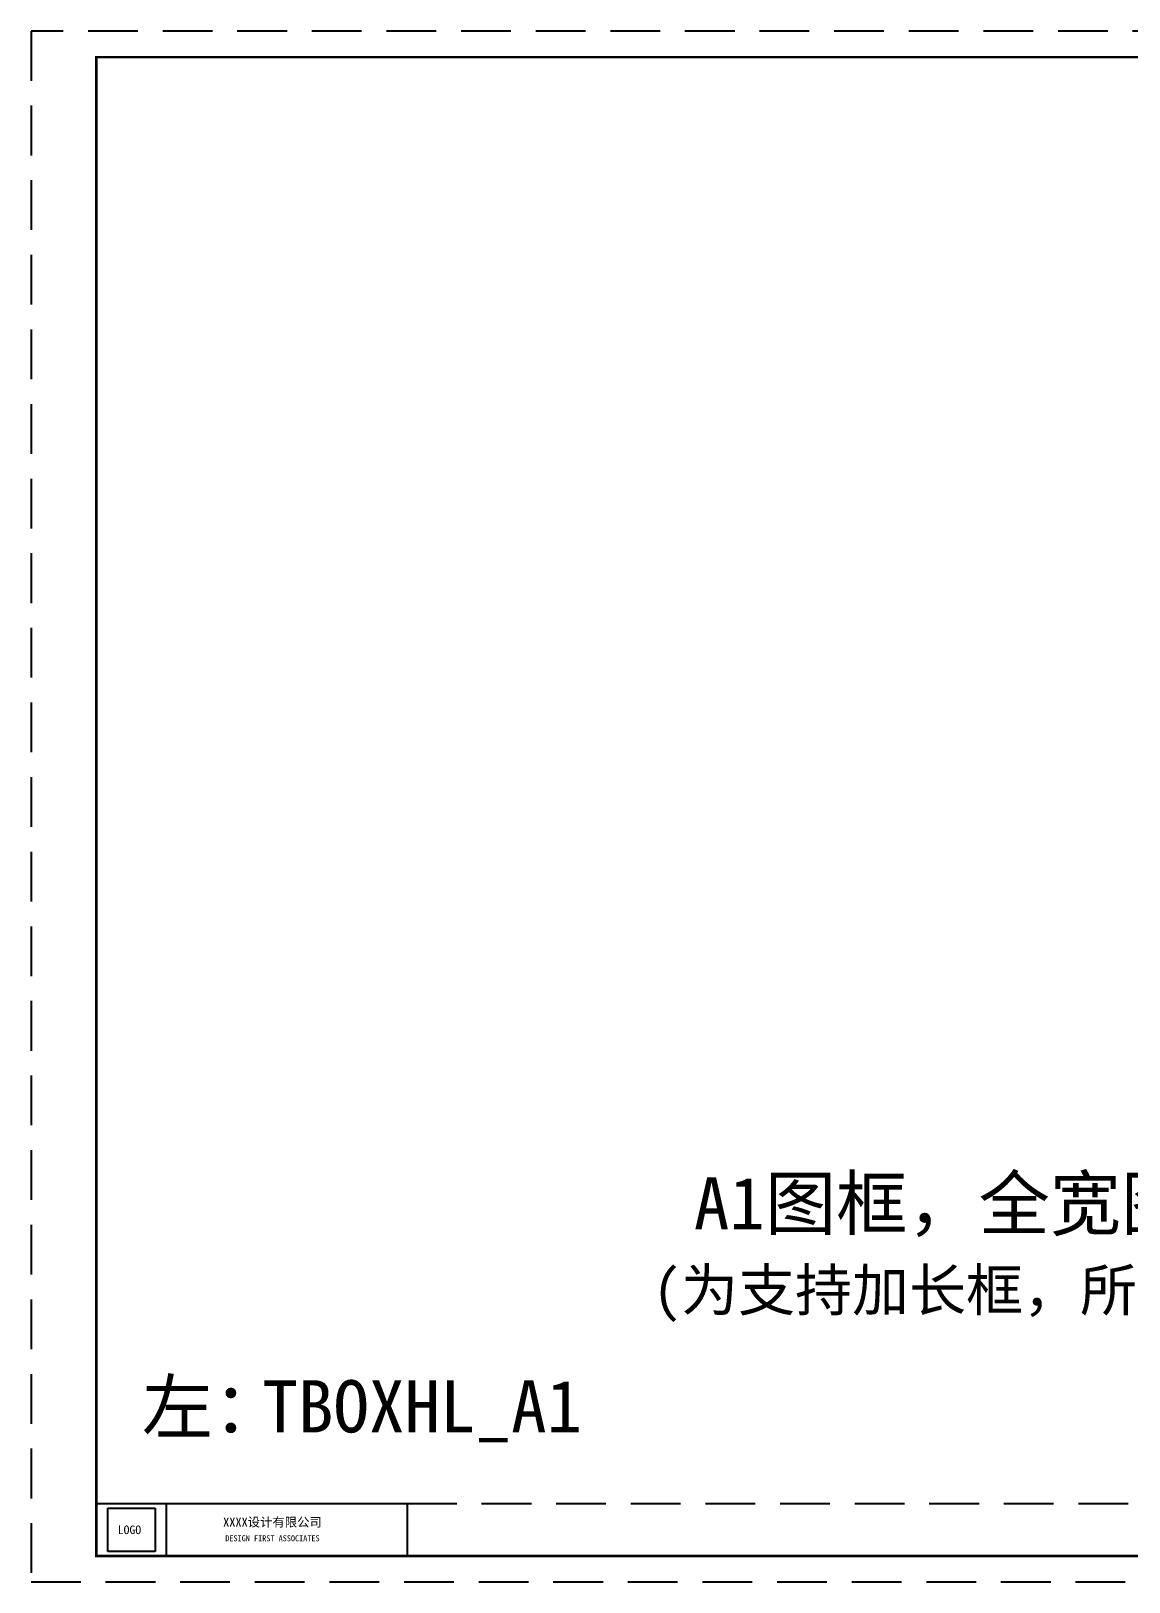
# Model space of a CAD drawing. Extents: x -204 to 3828, y -2242 to 1531.
# Drawn here: x 1493 to 1913, y -964 to -370 of the extents above; entities that cross this region are included whole.
import ezdxf
from ezdxf.enums import TextEntityAlignment as Align

# ---------------------------------------------------------------- set-up
doc = ezdxf.new("R2010")
doc.units = 0
doc.linetypes.add('HIDDEN', pattern=[9.525, 6.35, -3.175])
doc.layers.get('0').update_dxf_attribs({"linetype": 'CONTINUOUS'})
doc.styles.add('SIMSUN', font='')
doc.styles.get("Standard").update_dxf_attribs({"font": ''})
doc.styles.get('SIMSUN').set_extended_font_data('SimSun')
doc.styles.get('STANDARD').set_extended_font_data('SimSun')

# ---------------------------------------------------------------- blocks, each defined once
blk = doc.blocks.new('TBOXHL_A1')
for p, q in [((0, 20), (119, 20)), ((0, 20), (0, 0)), ((26.74, 20), (26.74, 0)), ((119, 20), (119, 0)), ((0, 0), (119, 0))]:
    blk.add_line(p, q)
at = {"ltscale": 80}
for p, q in [((4.37, 18.31), (22.53, 18.31)), ((4.37, 1.69), (4.37, 18.31)), ((22.53, 18.31), (22.53, 1.69)), ((22.53, 1.69), (4.37, 1.69))]:
    blk.add_line(p, q, dxfattribs=at)
at = {"linetype": 'CONTINUOUS', "style": 'SIMSUN'}
for s, height, p in [('XXXX设计有限公司', 3.465, (67.46, 12.99)), ('DESIGN FIRST ASSOCIATES', 2.31, (67.46, 6.74))]:
    blk.add_text(s, height=height, dxfattribs=at).set_placement(p, align=Align.MIDDLE)
blk.add_text('LOGO', height=3.3, dxfattribs=at).set_placement((8.21, 8.34))

msp = doc.modelspace()

# ---------------------------------------------------------------- linework, layer by layer
at = {"color": 8, "linetype": 'HIDDEN', "ltscale": 3}
msp.add_line((1636.73, -933.64), (2052.73, -933.64), dxfattribs=at)
msp.add_lwpolyline([(1492.73, -963.64), (2333.73, -963.64), (2333.73, -369.64), (1492.73, -369.64)], close=True, dxfattribs=at)
at = {"color": 8, "linetype": 'HIDDEN', "ltscale": 3, "const_width": 1}
msp.add_lwpolyline([(1517.73, -953.64), (2323.73, -953.64), (2323.73, -379.64), (1517.73, -379.64)], close=True, dxfattribs=at)

# ---------------------------------------------------------------- block references
msp.add_blockref('TBOXHL_A1', (1517.73, -953.64))

# ---------------------------------------------------------------- texts
at = {"color": 6}
for s, height, p in [('A1图框，全宽图签图块名称：', 20, (1746.58, -828.62)), ('(为支持加长框，所以分开左右两部分)', 16, (1730.82, -859.82)), ('左：', 20, (1535.18, -906.55)), ('TBOXHL_A1', 20, (1581.35, -906.35))]:
    msp.add_text(s, height=height, dxfattribs=at).set_placement(p)

doc.saveas('drawing.dxf')
